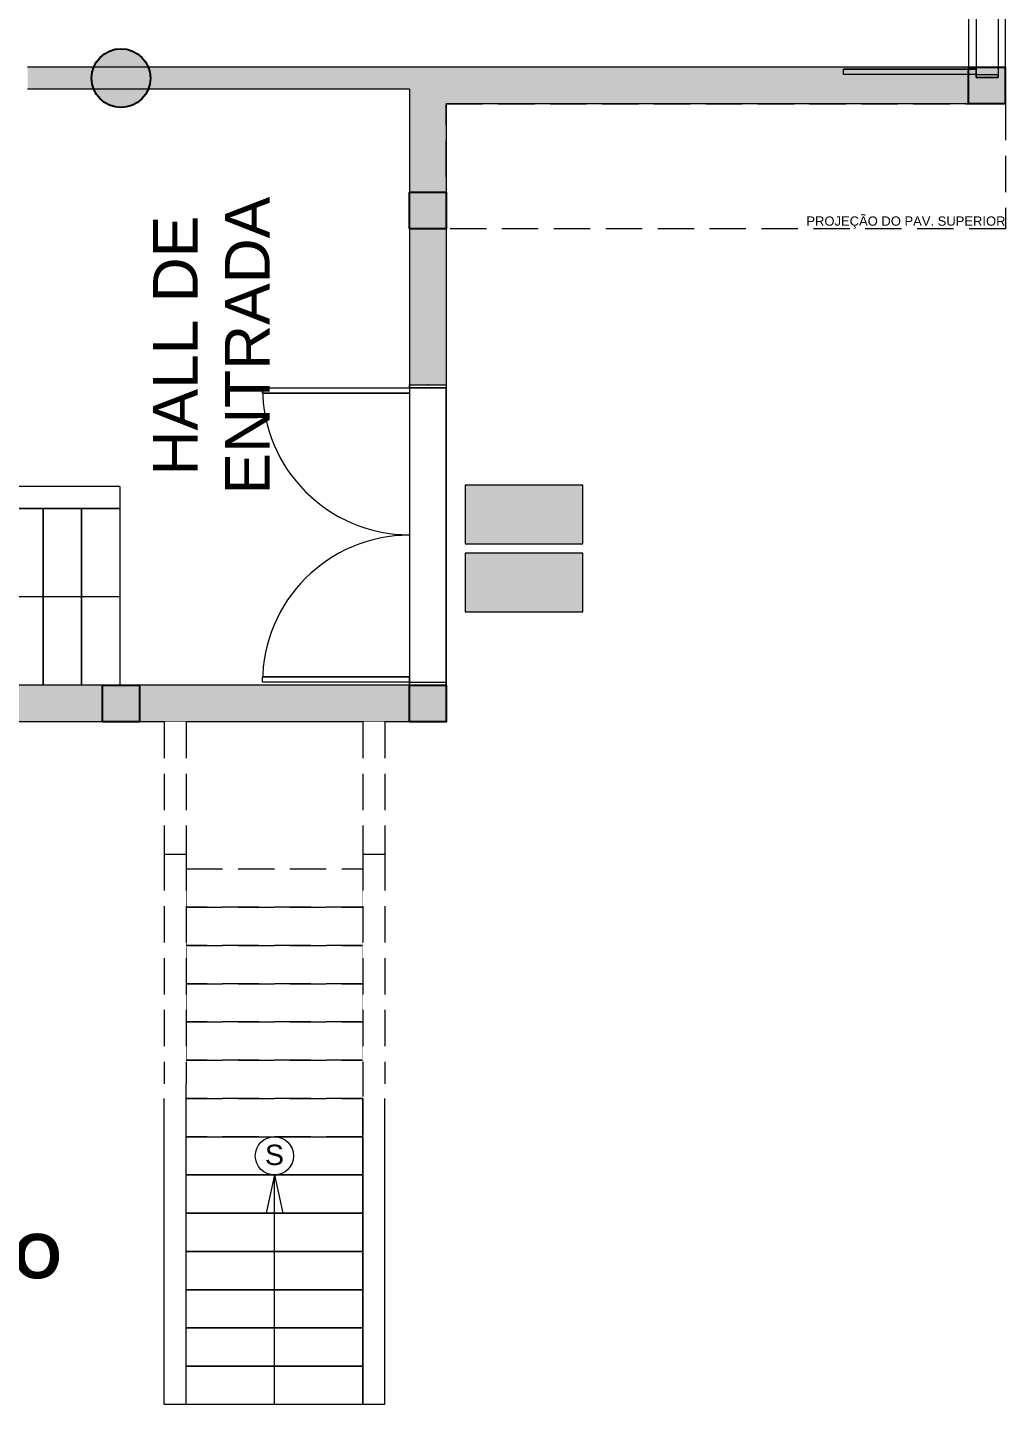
# Model space of a CAD drawing. Header units: metres. Extents: x 512 to 829, y -209 to 245.
# Drawn here: x 730.8 to 737.45, y -110.54 to -101.18 of the extents above; entities that cross this region are included whole.
import ezdxf

# ---------------------------------------------------------------- set-up
doc = ezdxf.new("R2010")
doc.units = ezdxf.units.M
doc.header["$LTSCALE"] = 0.508
doc.set_wipeout_variables(frame=1)
doc.header["$PDSIZE"] = -2
doc.linetypes.add('STYLE_02', pattern=[0.694425, 0.48607, -0.208355])
for name, color, linetype, lineweight in [('CONTORNO', 7, 'Continuous', 15), ('COVID-TAPETE SANITIZANTE', 20, 'Continuous', 5), ('Dimensões', 7, 'Continuous', 5), ('None', 7, 'Continuous', 5), ('NãoImprimir', 7, 'Continuous', 5), ('Peitoris', 2, 'Continuous', 5), ('Telhado-Princ', 7, 'Continuous', 5), ('TEXTO', 7, 'Continuous', 15)]:
    doc.layers.add(name, color=color, linetype=linetype, lineweight=lineweight)
doc.styles.add('Arial', font='arial.ttf')
doc.styles.add('Arial (bold)', font='arialbd.ttf')

# ---------------------------------------------------------------- blocks, each defined once
blk = doc.blocks.new('Grupo-1504')
at = {"layer": 'None', "color": 7, "linetype": 'Continuous', "lineweight": 5}
for p, q in [((-1.02, 0.125), (-1.02, -0.125)), ((1.02, 0.125), (1.02, -0.125))]:
    blk.add_line(p, q, dxfattribs=at)
blk = doc.blocks.new('Grupo-1505')
at = {"color": 7, "linetype": 'Continuous', "lineweight": 5}
for points in [[(-1.02, 0.125), (-1, 0.125), (-1, -0.125), (-1.02, -0.125)], [(1, 0.125), (1.02, 0.125), (1.02, -0.125), (1, -0.125)]]:
    blk.add_wipeout(points, dxfattribs=at).dxf.layer = 'None'
at = {"layer": 'None', "color": 7, "linetype": 'Continuous', "lineweight": 5}
for points in [[(-1.02, 0.125), (-1, 0.125), (-1, -0.125), (-1.02, -0.125)], [(1, 0.125), (1.02, 0.125), (1.02, -0.125), (1, -0.125)]]:
    blk.add_lwpolyline(points, close=True, dxfattribs=at)
blk = doc.blocks.new('Grupo-1506')
at = {"layer": 'None', "color": 7}
blk.add_blockref('Grupo-1504', (0, 0), dxfattribs=at)
blk.add_blockref('Grupo-1505', (0, 0), dxfattribs=at)
at = {"layer": 'None', "color": 7, "linetype": 'Continuous', "lineweight": 5}
for p, q in [((-1.02, 0.125), (-1, 0.125)), ((-1, 0.125), (-1, -0.125)), ((1.02, 0.125), (1, 0.125)), ((1, 0.125), (1, -0.125)), ((-1.02, -0.125), (-1, -0.125)), ((1.02, -0.125), (1, -0.125))]:
    blk.add_line(p, q, dxfattribs=at)
blk = doc.blocks.new('Grupo-1507')
at = {"layer": 'None', "color": 7, "linetype": 'Continuous', "lineweight": 5}
blk.add_arc((-1, 0.125), 0.9988, 0, 90, dxfattribs=at)
blk = doc.blocks.new('Grupo-1508')
at = {"color": 7, "linetype": 'Continuous', "lineweight": 5}
blk.add_wipeout([(-1, 0.125), (-1, 1.12375), (-0.965, 1.12375), (-0.965, 0.125)], dxfattribs=at).dxf.layer = 'None'
at = {"layer": 'None', "color": 7, "linetype": 'Continuous', "lineweight": 5}
blk.add_lwpolyline([(-1, 0.125), (-1, 1.12375), (-0.965, 1.12375), (-0.965, 0.125)], close=True, dxfattribs=at)
blk = doc.blocks.new('Grupo-1509')
at = {"layer": 'None', "color": 7}
blk.add_blockref('Grupo-1508', (0, 0), dxfattribs=at)
at = {"layer": 'None', "color": 7, "linetype": 'Continuous', "lineweight": 5}
for p, q in [((-1, 0.125), (-1, 1.12375)), ((-1, 1.12375), (-0.965, 1.12375)), ((-0.965, 0.125), (-0.965, 1.12375)), ((-1, 0.125), (-0.965, 0.125))]:
    blk.add_line(p, q, dxfattribs=at)
blk = doc.blocks.new('Grupo-1510')
at = {"layer": 'Peitoris', "color": 7}
blk.add_blockref('Grupo-1509', (0, 0), dxfattribs=at)
blk = doc.blocks.new('Grupo-1511')
at = {"layer": 'None', "color": 7, "linetype": 'Continuous', "lineweight": 5}
blk.add_arc((1, 0.125), 0.9988, 90, 180, dxfattribs=at)
blk = doc.blocks.new('Grupo-1512')
at = {"color": 7, "linetype": 'Continuous', "lineweight": 5}
blk.add_wipeout([(1, 1.12375), (1, 0.125), (0.965, 0.125), (0.965, 1.12375)], dxfattribs=at).dxf.layer = 'None'
at = {"layer": 'None', "color": 7, "linetype": 'Continuous', "lineweight": 5}
blk.add_lwpolyline([(1, 1.12375), (1, 0.125), (0.965, 0.125), (0.965, 1.12375)], close=True, dxfattribs=at)
blk = doc.blocks.new('Grupo-1513')
at = {"layer": 'None', "color": 7}
blk.add_blockref('Grupo-1512', (0, 0), dxfattribs=at)
at = {"layer": 'None', "color": 7, "linetype": 'Continuous', "lineweight": 5}
for p, q in [((0.965, 1.12375), (0.965, 0.125)), ((1, 1.12375), (0.965, 1.12375)), ((1, 1.12375), (1, 0.125)), ((1, 0.125), (0.965, 0.125))]:
    blk.add_line(p, q, dxfattribs=at)
blk = doc.blocks.new('Grupo-1514')
at = {"layer": 'Peitoris', "color": 7}
blk.add_blockref('Grupo-1513', (0, 0), dxfattribs=at)
blk = doc.blocks.new('Grupo-1515')
at = {"layer": 'None', "color": 7, "linetype": 'Continuous', "lineweight": 5}
for p, q in [((1.02, 0.125), (-1.02, 0.125)), ((1.02, -0.125), (-1.02, -0.125))]:
    blk.add_line(p, q, dxfattribs=at)
blk = doc.blocks.new('Door (2D)-46')
at = {"layer": 'None', "color": 7}
blk.add_blockref('Grupo-1506', (0, 0), dxfattribs=at)
at = {"layer": 'NãoImprimir', "color": 7, "linetype": 'Continuous', "lineweight": 5}
for p in [(-1.02, 0), (1.02, 0)]:
    blk.add_point(p, dxfattribs=at)
at = {"layer": 'Peitoris', "color": 7}
for name in ['Grupo-1507', 'Grupo-1511']:
    blk.add_blockref(name, (0, 0), dxfattribs=at)
at = {"layer": 'None', "color": 7}
for name in ['Grupo-1510', 'Grupo-1514']:
    blk.add_blockref(name, (0, 0), dxfattribs=at)
at = {"color": 7, "linetype": 'Continuous', "lineweight": 5}
blk.add_wipeout([(-0.02625, 0.0875), (-0.02625, 0.09), (-0.00125, 0.09), (-0.00125, 0.125), (0.00125, 0.125), (0.00125, 0.09), (0.02625, 0.09), (0.02625, 0.0875)], dxfattribs=at).dxf.layer = 'None'
at = {"layer": 'Telhado-Princ', "color": 7}
blk.add_blockref('Grupo-1515', (0, 0), dxfattribs=at)
blk = doc.blocks.new('Grupo-1665')
at = {"layer": 'TEXTO', "color": 7, "linetype": 'Continuous', "lineweight": 9}
for p, q in [((0.47, 0.075), (-0.47, 0.075)), ((0.47, -0.075), (-0.47, -0.075))]:
    blk.add_line(p, q, dxfattribs=at)
blk = doc.blocks.new('Grupo-1666')
at = {"layer": 'CONTORNO', "color": 7, "linetype": 'Continuous', "lineweight": 9}
for p, q in [((-0.47, 0.075), (-0.47, -0.075)), ((0.47, 0.075), (0.47, -0.075)), ((-0.47, -0.075), (-0.45, -0.075)), ((0.47, -0.075), (0.45, -0.075))]:
    blk.add_line(p, q, dxfattribs=at)
blk = doc.blocks.new('Grupo-1667')
at = {"layer": 'CONTORNO', "color": 7, "linetype": 'Continuous', "lineweight": 5}
for points in [[(-0.47, 0.075), (-0.45, 0.075), (-0.45, -0.075), (-0.47, -0.075)], [(0.45, 0.075), (0.47, 0.075), (0.47, -0.075), (0.45, -0.075)]]:
    blk.add_lwpolyline(points, close=True, dxfattribs=at)
blk = doc.blocks.new('Grupo-1668')
at = {"layer": 'CONTORNO', "color": 7, "linetype": 'Continuous', "lineweight": 5}
for p, q in [((-0.47, 0.075), (-0.45, 0.075)), ((-0.45, 0.075), (-0.45, -0.075)), ((0.47, 0.075), (0.45, 0.075)), ((0.45, 0.075), (0.45, -0.075))]:
    blk.add_line(p, q, dxfattribs=at)
at = {"layer": 'CONTORNO', "color": 7}
for name in ['Grupo-1666', 'Grupo-1667']:
    blk.add_blockref(name, (0, 0), dxfattribs=at)
blk = doc.blocks.new('Grupo-1670')
at = {"layer": 'CONTORNO', "color": 7, "linetype": 'Continuous', "lineweight": 5}
blk.add_lwpolyline([(-0.45, 0.075), (-0.45, 0.975), (-0.415, 0.975), (-0.415, 0.075)], close=True, dxfattribs=at)
blk = doc.blocks.new('Grupo-1671')
at = {"layer": 'CONTORNO', "color": 7, "linetype": 'Continuous', "lineweight": 5}
for p, q in [((-0.45, 0.075), (-0.45, 0.975)), ((-0.45, 0.975), (-0.415, 0.975)), ((-0.415, 0.075), (-0.415, 0.975)), ((-0.45, 0.075), (-0.415, 0.075))]:
    blk.add_line(p, q, dxfattribs=at)
at = {"layer": 'CONTORNO', "color": 7}
blk.add_blockref('Grupo-1670', (0, 0), dxfattribs=at)
blk = doc.blocks.new('Window (2D)-154')
at = {"color": 7, "linetype": 'Continuous', "lineweight": 5}
blk.add_wipeout([(-0.4, 0.125), (0.4, 0.125), (0.4, -0.125), (-0.4, -0.125)], dxfattribs=at).dxf.layer = 'None'
at = {"layer": 'None', "color": 7, "linetype": 'Continuous', "lineweight": 5}
for p, q in [((-0.4, 0.125), (0.4, 0.125)), ((-0.4, -0.125), (0.4, -0.125))]:
    blk.add_line(p, q, dxfattribs=at)
at = {"layer": 'NãoImprimir', "linetype": 'Continuous'}
for p in [(-0.4, 0), (0.4, 0)]:
    blk.add_point(p, dxfattribs=at)
at = {"layer": 'None', "color": 7}
blk.add_blockref('Grupo-1665', (0, 0), dxfattribs=at)
at = {"layer": 'Peitoris'}
for name in ['Grupo-1670', 'Grupo-1668']:
    blk.add_blockref(name, (0, 0), dxfattribs=at)
at = {"layer": 'Telhado-Princ'}
blk.add_blockref('Grupo-1671', (0, 0), dxfattribs=at)
blk = doc.blocks.new('Grupo-1881')
at = {"layer": 'None', "color": 7, "linetype": 'STYLE_02', "lineweight": 5}
for p, q in [((10.3902, -5.0009), (11.1299, -4.8406)), ((10.2502, -5.1942), (10.1823, -4.8809)), ((10.3902, -5.0009), (10.1823, -4.8809)), ((9.303, -5.2364), (10.0449, -5.0757)), ((10.2502, -5.1942), (10.0449, -5.0757))]:
    blk.add_line(p, q, dxfattribs=at)
blk = doc.blocks.new('Grupo-1882')
at = {"layer": 'None', "color": 7, "linetype": 'Continuous', "lineweight": 5}
for p, q in [((11.4863, -6.0275), (11.7463, -5.9717)), ((13.0463, -6.0275), (11.4863, -6.0275)), ((11.4863, -6.0275), (11.7463, -6.0834))]:
    blk.add_line(p, q, dxfattribs=at)
blk.add_circle((11.3563, -6.0275), 0.13, dxfattribs=at)
at = {"layer": 'CONTORNO', "color": 7, "insert": (11.2804, -6.0275), "char_height": 0.139, "attachment_point": 2, "rotation": 90, "line_spacing_factor": 0.96736, "style": 'Arial'}
blk.add_mtext('S', dxfattribs=at)
at = {"color": 7, "linetype": 'Continuous', "lineweight": 5}
blk.add_wipeout([(13.0463, -5.2775), (13.0463, -5.4275), (10.8163, -5.4275), (10.9663, -5.2775)], dxfattribs=at).dxf.layer = 'None'
at = {"layer": 'None', "color": 7, "linetype": 'Continuous', "lineweight": 5}
for p, q in [((13.0463, -5.2775), (10.9663, -5.2775)), ((13.0463, -5.2775), (13.0463, -5.4275)), ((13.0463, -5.4275), (10.8163, -5.4275))]:
    blk.add_line(p, q, dxfattribs=at)
for points in [[(9.6163, -5.4275), (9.6163, -5.1675), (10.8163, -5.1675), (10.8163, -5.4275)], [(9.6163, -6.6275), (9.6163, -5.4275), (10.9663, -5.4275), (10.9663, -6.6275)], [(10.9663, -6.6275), (10.9663, -5.4275), (11.2263, -5.4275), (11.2263, -6.6275)], [(11.2263, -6.6275), (11.2263, -5.4275), (11.4863, -5.4275), (11.4863, -6.6275)], [(11.4863, -6.6275), (11.4863, -5.4275), (11.7463, -5.4275), (11.7463, -6.6275)], [(11.7463, -6.6275), (11.7463, -5.4275), (12.0063, -5.4275), (12.0063, -6.6275)], [(12.0063, -6.6275), (12.0063, -5.4275), (12.2663, -5.4275), (12.2663, -6.6275)], [(12.2663, -6.6275), (12.2663, -5.4275), (12.5263, -5.4275), (12.5263, -6.6275)], [(12.5263, -6.6275), (12.5263, -5.4275), (12.7863, -5.4275), (12.7863, -6.6275)], [(12.7863, -6.6275), (12.7863, -5.4275), (13.0463, -5.4275), (13.0463, -6.6275)]]:
    blk.add_lwpolyline(points, close=True, dxfattribs=at)
at = {"color": 7, "linetype": 'Continuous', "lineweight": 5}
blk.add_wipeout([(10.8163, -4.9075), (10.9663, -4.875), (10.9663, -5.2775), (10.8163, -5.4275)], dxfattribs=at).dxf.layer = 'None'
at = {"layer": 'None', "color": 7, "linetype": 'Continuous', "lineweight": 5}
for p, q in [((10.8163, -4.9075), (10.8163, -5.4275)), ((10.9663, -4.875), (10.9663, -5.2775))]:
    blk.add_line(p, q, dxfattribs=at)
blk.add_lwpolyline([(10.8163, -4.9075), (9.6163, -5.1675), (10.8163, -5.1675)], close=True, dxfattribs=at)
at = {"layer": 'None', "color": 7}
blk.add_blockref('Grupo-1881', (0, 0), dxfattribs=at)
blk = doc.blocks.new('Grupo-1888')
at = {"layer": 'None', "linetype": 'Continuous', "lineweight": 0}
h = blk.add_hatch(color=255, dxfattribs=at)
edge = h.paths.add_edge_path()
edge.add_arc((13.0552, -2.5025), 0.2, 0, 360, ccw=False)
for points in [[(18.8152, -2.6775), (18.8152, -2.4275), (19.0652, -2.4275), (19.0652, -2.6775)], [(15.0163, -3.5275), (15.0163, -3.2775), (15.2663, -3.2775), (15.2663, -3.5275)], [(12.9302, -6.8775), (12.9302, -6.6275), (13.1802, -6.6275), (13.1802, -6.8775)], [(15.0163, -6.8775), (15.0163, -6.6275), (15.2663, -6.6275), (15.2663, -6.8775)]]:
    blk.add_hatch(color=255, dxfattribs=at).paths.add_polyline_path(points)
at = {"layer": 'None', "color": 7, "linetype": 'Continuous', "lineweight": 25}
for points in [[(18.8152, -2.6775), (18.8152, -2.4275), (19.0652, -2.4275), (19.0652, -2.6775)], [(15.0163, -3.5275), (15.0163, -3.2775), (15.2663, -3.2775), (15.2663, -3.5275)], [(12.9302, -6.8775), (12.9302, -6.6275), (13.1802, -6.6275), (13.1802, -6.8775)], [(15.0163, -6.8775), (15.0163, -6.6275), (15.2663, -6.6275), (15.2663, -6.8775)]]:
    blk.add_lwpolyline(points, close=True, dxfattribs=at)
blk.add_circle((13.0552, -2.5025), 0.2, dxfattribs=at)
blk = doc.blocks.new('Grupo-1899')
at = {"layer": 'None', "color": 7, "linetype": 'Continuous', "lineweight": 5}
for p, q in [((14.0982, -9.9575), (14.0424, -10.2175)), ((14.0982, -11.5175), (14.0982, -9.9575)), ((14.0982, -9.9575), (14.1541, -10.2175))]:
    blk.add_line(p, q, dxfattribs=at)
at = {"layer": 'None', "color": 7, "linetype": 'STYLE_02', "lineweight": 5}
for points in [[(13.4982, -7.8775), (14.6982, -7.8775), (14.6982, -8.1375), (13.4982, -8.1375)], [(13.4982, -8.1375), (14.6982, -8.1375), (14.6982, -8.3975), (13.4982, -8.3975)], [(13.4982, -8.3975), (14.6982, -8.3975), (14.6982, -8.6575), (13.4982, -8.6575)], [(13.4982, -8.6575), (14.6982, -8.6575), (14.6982, -8.9175), (13.4982, -8.9175)], [(13.4982, -8.9175), (14.6982, -8.9175), (14.6982, -9.1775), (13.4982, -9.1775)]]:
    blk.add_lwpolyline(points, close=True, dxfattribs=at)
at = {"layer": 'None', "color": 7, "linetype": 'Continuous', "lineweight": 5}
blk.add_circle((14.0982, -9.8275), 0.13, dxfattribs=at)
at = {"layer": 'CONTORNO', "color": 7, "insert": (14.0982, -9.7516), "char_height": 0.139, "attachment_point": 2, "line_spacing_factor": 0.96736, "style": 'Arial'}
blk.add_mtext('S', dxfattribs=at)
at = {"color": 7, "linetype": 'STYLE_02', "lineweight": 5}
for points in [[(13.3482, -6.8775), (13.4982, -6.8775), (13.4982, -7.7775), (13.3482, -7.7775)], [(14.6982, -6.8775), (14.8482, -6.8775), (14.8482, -7.7775), (14.6982, -7.7775)]]:
    blk.add_wipeout(points, dxfattribs=at).dxf.layer = 'None'
at = {"color": 7, "linetype": 'Continuous', "lineweight": 5}
blk.add_wipeout([(14.8482, -11.5175), (14.6982, -11.5175), (14.6982, -9.4375), (14.8482, -9.4375)], dxfattribs=at).dxf.layer = 'None'
at = {"layer": 'None', "color": 7, "linetype": 'STYLE_02', "lineweight": 5}
for p, q in [((13.3482, -6.8775), (13.3482, -7.7775)), ((13.4982, -6.8775), (13.4982, -7.7775)), ((14.6982, -6.8775), (14.6982, -7.7775)), ((14.8482, -6.8775), (14.8482, -7.7775))]:
    blk.add_line(p, q, dxfattribs=at)
at = {"layer": 'None', "color": 7, "linetype": 'Continuous', "lineweight": 5}
for p, q in [((14.6982, -11.5175), (14.6982, -9.4375)), ((14.8482, -11.5175), (14.8482, -9.4375)), ((14.8482, -11.5175), (14.6982, -11.5175))]:
    blk.add_line(p, q, dxfattribs=at)
for points in [[(13.4982, -9.6975), (14.6982, -9.6975), (14.6982, -9.9575), (13.4982, -9.9575)], [(13.4982, -9.9575), (14.6982, -9.9575), (14.6982, -10.2175), (13.4982, -10.2175)], [(13.4982, -10.2175), (14.6982, -10.2175), (14.6982, -10.4775), (13.4982, -10.4775)], [(13.4982, -10.4775), (14.6982, -10.4775), (14.6982, -10.7375), (13.4982, -10.7375)], [(13.4982, -10.7375), (14.6982, -10.7375), (14.6982, -10.9975), (13.4982, -10.9975)], [(13.4982, -10.9975), (14.6982, -10.9975), (14.6982, -11.2575), (13.4982, -11.2575)], [(13.4982, -11.2575), (14.6982, -11.2575), (14.6982, -11.5175), (13.4982, -11.5175)]]:
    blk.add_lwpolyline(points, close=True, dxfattribs=at)
at = {"color": 7, "linetype": 'Continuous', "lineweight": 5}
blk.add_wipeout([(13.4982, -11.5175), (13.3482, -11.5175), (13.3482, -9.4375), (13.4982, -9.4375)], dxfattribs=at).dxf.layer = 'None'
at = {"layer": 'None', "color": 7, "linetype": 'Continuous', "lineweight": 5}
for p, q in [((13.3482, -11.5175), (13.3482, -9.4375)), ((13.4982, -11.5175), (13.4982, -9.4375)), ((13.4982, -11.5175), (13.3482, -11.5175))]:
    blk.add_line(p, q, dxfattribs=at)
at = {"layer": 'None', "color": 7, "linetype": 'STYLE_02', "lineweight": 5}
for points in [[(13.4982, -9.1775), (14.6982, -9.1775), (14.6982, -9.4375), (13.4982, -9.4375)], [(13.4982, -9.4375), (14.6982, -9.4375), (14.6982, -9.6975), (13.4982, -9.6975)]]:
    blk.add_lwpolyline(points, close=True, dxfattribs=at)
at = {"color": 7, "linetype": 'STYLE_02', "lineweight": 5}
for points in [[(13.3482, -7.7775), (13.4982, -7.7775), (13.4982, -9.3375), (13.3482, -9.3375)], [(14.6982, -7.7775), (14.8482, -7.7775), (14.8482, -9.3375), (14.6982, -9.3375)]]:
    blk.add_wipeout(points, dxfattribs=at).dxf.layer = 'None'
at = {"layer": 'None', "color": 7, "linetype": 'STYLE_02', "lineweight": 5}
for p, q in [((13.3482, -7.7775), (13.3482, -9.3375)), ((13.3482, -7.7775), (13.4982, -7.7775)), ((13.4982, -7.7775), (13.4982, -9.3375)), ((14.6982, -7.7775), (14.6982, -9.3375)), ((14.6982, -7.7775), (14.8482, -7.7775)), ((14.8482, -7.7775), (14.8482, -9.3375))]:
    blk.add_line(p, q, dxfattribs=at)
blk = doc.blocks.new('A$C69c9503b')
at = {"layer": 'Dimensões', "lineweight": 0, "true_color": 0xcd6928}
h = blk.add_hatch(color=32, dxfattribs=at)
h.dxf.hatch_style = 1
h.paths.add_polyline_path([(0, 0), (0.4, 0), (0.4, 0.8), (0, 0.8)])
h = blk.add_hatch(color=32, dxfattribs=at)
h.dxf.hatch_style = 1
h.paths.add_polyline_path([(0.4622, 0), (0.8622, 0), (0.8622, 0.8), (0.4622, 0.8)])
at = {"layer": 'Dimensões', "color": 1, "lineweight": 0}
for points in [[(0, 0), (0.4, 0), (0.4, 0.8), (0, 0.8)], [(0.4622, 0), (0.8622, 0), (0.8622, 0.8), (0.4622, 0.8)]]:
    blk.add_lwpolyline(points, close=True, dxfattribs=at)

msp = doc.modelspace()

# ---------------------------------------------------------------- linework, layer by layer
at = {"layer": 'None', "color": 7, "linetype": 'Continuous', "lineweight": 18}
for p, q in [((737.1955, -101.4492), (730.7995, -101.4492)), ((737.4455, -101.6992), (737.4455, -101.4492)), ((733.3955, -101.5992), (730.7995, -101.5992)), ((733.3955, -101.5992), (733.3955, -103.6092)), ((733.6455, -101.6992), (733.6455, -103.6092)), ((737.4455, -101.6992), (733.6455, -101.6992)), ((733.6455, -105.6492), (733.6455, -105.8992)), ((733.6455, -105.8992), (725.4455, -105.8992))]:
    msp.add_line(p, q, dxfattribs=at)
at = {"layer": 'None', "color": 7, "linetype": 'STYLE_02', "lineweight": 5}
msp.add_lwpolyline([(733.6455, -102.5492), (733.6455, -101.6992), (737.4455, -101.6992), (737.4455, -102.5492)], close=True, dxfattribs=at)
at = {"layer": 'None', "color": 250, "linetype": 'Continuous'}
for points in [[(733.3955, -101.4492), (733.3955, -101.5992), (730.7995, -101.4492), (730.7995, -101.5992)], [(733.6455, -103.6092), (733.6455, -101.6992), (733.3955, -103.6092), (733.3955, -101.4492)], [(737.1955, -101.4492), (737.4455, -101.6992), (733.3955, -101.4492), (733.6455, -101.6992)], [(737.4455, -101.6992), (737.1955, -101.4492), (737.4455, -101.4492), (737.1955, -101.4492)], [(733.3955, -105.6492), (733.6455, -105.6492), (733.3955, -105.6492), (733.6455, -105.8992)]]:
    msp.add_solid(points, dxfattribs=at)

# ---------------------------------------------------------------- block references
at = {"layer": 'COVID-TAPETE SANITIZANTE', "linetype": 'Continuous', "lineweight": 0, "rotation": 270}
msp.add_blockref('A$C69c9503b', (733.7742, -104.2898), dxfattribs=at)

# ---------------------------------------------------------------- texts
at = {"layer": 'CONTORNO', "color": 7, "insert": (736.7692, -102.464), "char_height": 0.06316, "attachment_point": 2, "line_spacing_factor": 0.96736, "style": 'Arial'}
msp.add_mtext('PROJEÇÃO DO PAV. SUPERIOR', dxfattribs=at)
at = {"layer": 'None', "color": 7, "insert": (723.6437, -109.3792), "char_height": 0.303168, "attachment_point": 1, "line_spacing_factor": 0.992596, "style": 'Arial (bold)'}
msp.add_mtext('EDIFÍCIO 04 CAIO PRADO - TÉRREO\\P{\\fArial|b0|i0|c0|p0;\\H0.75x;\\lPLANTA BAIXA\\PESC.: 1 / 200}', dxfattribs=at)

# ---------------------------------------------------------------- next in the draw order: block references
at = {"layer": 'None', "color": 7, "rotation": 90}
for name, p in [('Window (2D)-154', (737.3205, -101.0492)), ('Door (2D)-46', (733.5205, -104.6292))]:
    msp.add_blockref(name, p, dxfattribs=at)

# ---------------------------------------------------------------- next in the draw order: linework, layer by layer
at = {"layer": 'None', "color": 7, "linetype": 'Continuous', "lineweight": 5}
msp.add_line((733.6455, -105.6292), (733.6455, -103.6292), dxfattribs=at)
at = {"layer": 'None', "color": 7, "linetype": 'Continuous', "lineweight": 18}
msp.add_line((733.3955, -105.6492), (727.9955, -105.6492), dxfattribs=at)
at = {"layer": 'None', "color": 250, "linetype": 'Continuous'}
msp.add_solid([(733.3955, -105.6492), (733.6455, -105.8992), (725.6955, -105.6492), (725.4455, -105.8992)], dxfattribs=at)

# ---------------------------------------------------------------- next in the draw order: texts
at = {"layer": 'CONTORNO', "color": 7, "insert": (731.6524, -103.3422), "char_height": 0.30317, "attachment_point": 2, "rotation": 90, "line_spacing_factor": 0.96736, "style": 'Arial'}
msp.add_mtext('HALL DE\\PENTRADA', dxfattribs=at)

# ---------------------------------------------------------------- next in the draw order: block references
at = {"layer": 'None', "color": 7}
msp.add_blockref('Grupo-1882', (718.3793, -99.0216), dxfattribs=at)

# ---------------------------------------------------------------- next in the draw order: block references
msp.add_blockref('Grupo-1888', (718.3793, -99.0216), dxfattribs=at)

# ---------------------------------------------------------------- next in the draw order: block references
msp.add_blockref('Grupo-1899', (718.3793, -99.0216), dxfattribs=at)

doc.saveas('drawing.dxf')
